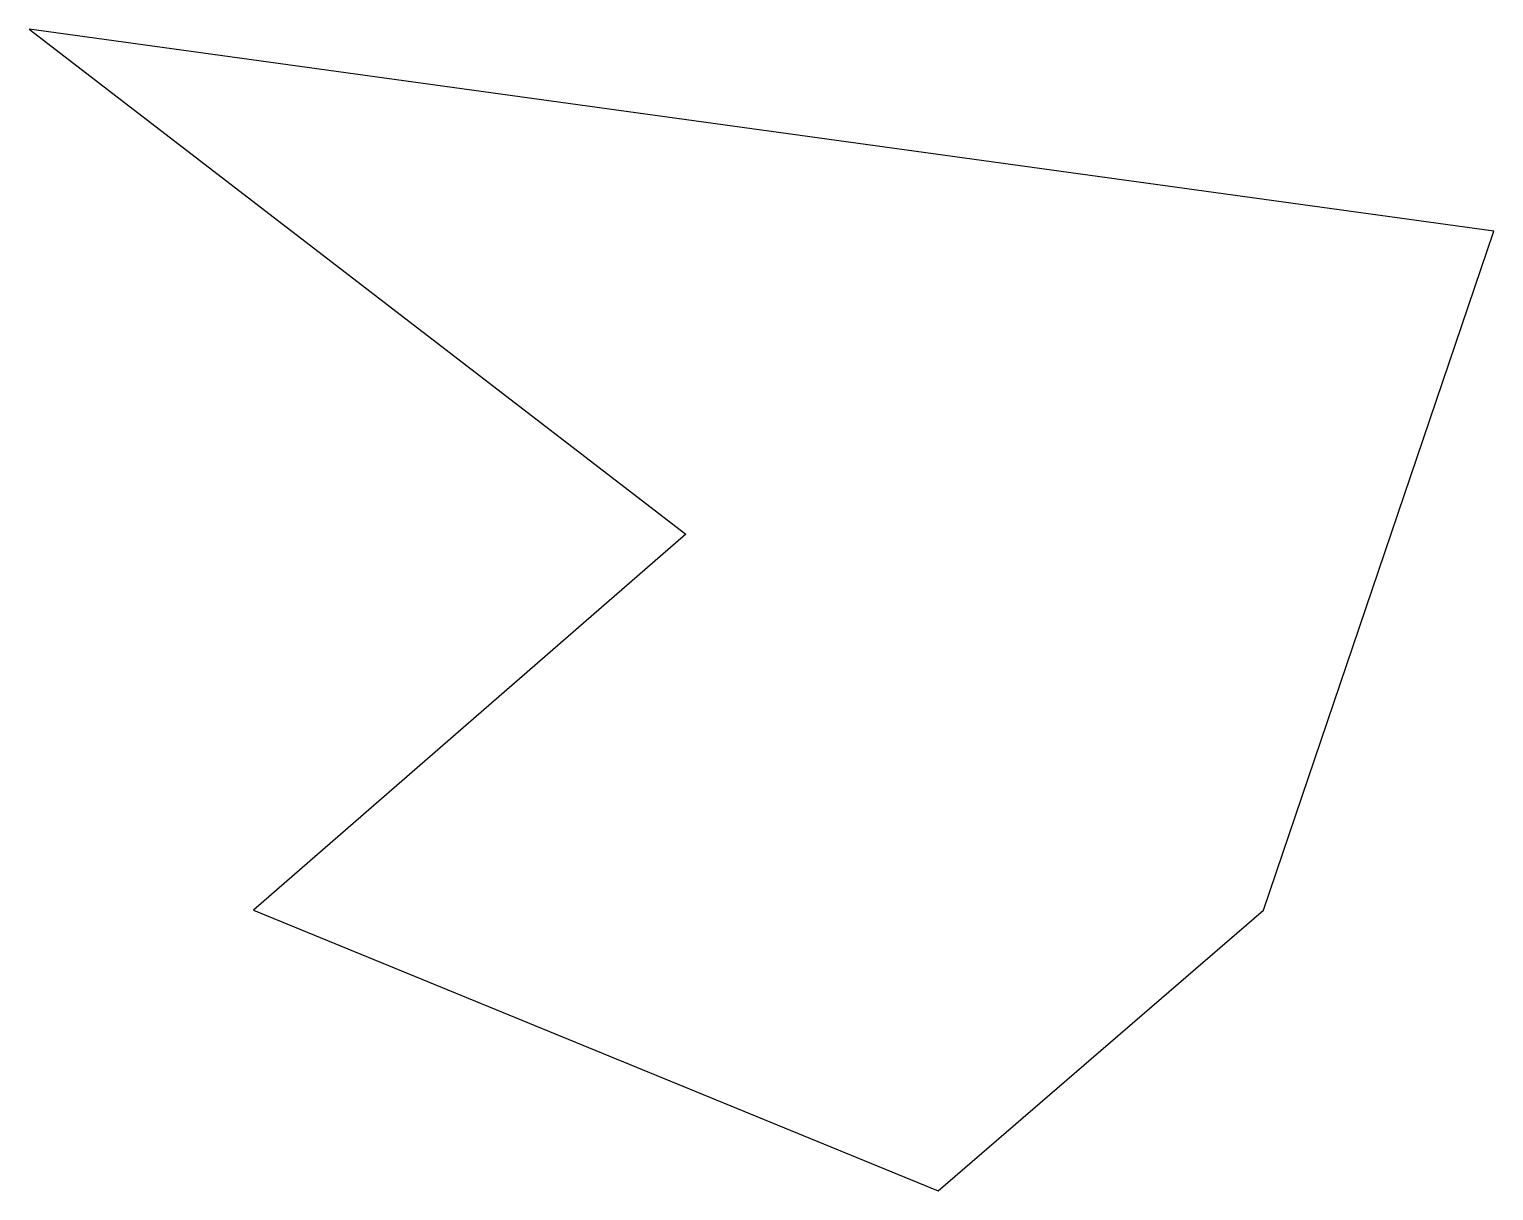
# Model space of a CAD drawing. Header units: millimetres. Extents: x 6 to 35, y 14 to 37.
import ezdxf

# ---------------------------------------------------------------- set-up
doc = ezdxf.new("R2010")
doc.units = ezdxf.units.MM
doc.header["$MEASUREMENT"] = 0
doc.layers.get('0').update_dxf_attribs({"lineweight": 25, "true_color": 0xffffff})

msp = doc.modelspace()

# ---------------------------------------------------------------- linework, layer by layer
for p, q in [((35, 33), (6, 37)), ((6, 37), (19, 27)), ((30.442, 19.558), (35, 33)), ((19, 27), (10.442, 19.558)), ((10.442, 19.558), (24, 14)), ((24, 14), (30.442, 19.558))]:
    msp.add_line(p, q)

doc.saveas('drawing.dxf')
